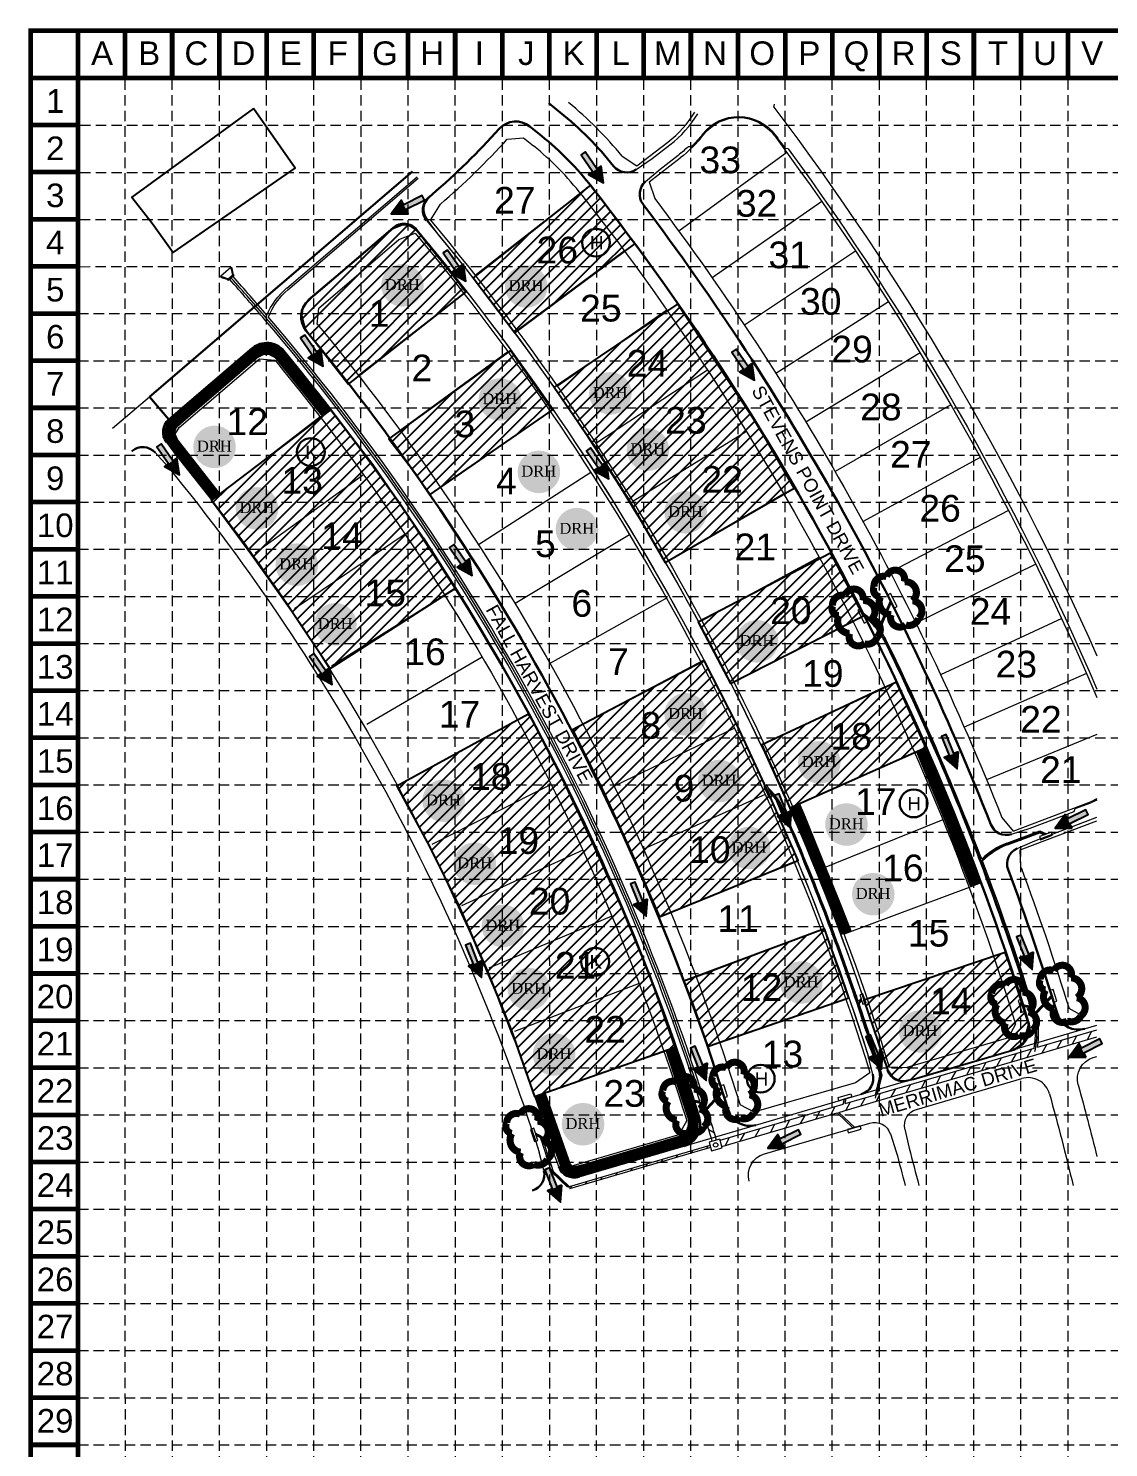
# Model space of a CAD drawing. Header units: inches. Extents: x 7023 to 8723, y 7868 to 10584.
# Drawn here: x 7023 to 7994, y 9309 to 10584 of the extents above; entities that cross this region are included whole.
import ezdxf
from ezdxf.enums import TextEntityAlignment as Align

# ---------------------------------------------------------------- set-up
doc = ezdxf.new("R2010")
doc.units = ezdxf.units.IN
doc.header["$MEASUREMENT"] = 0
for name, pattern in [('DASHED', [0.75, 0.5, -0.25]), ('DGN Style 4', [47.589552, 23.779914, -11.889957, 0.029725, -11.889957]), ('HIDDEN', [0.375, 0.25, -0.125])]:
    doc.linetypes.add(name, pattern=pattern)
for name, color, linetype in [('ARROWS', 252, 'Continuous'), ('BASE', 7, 'Continuous'), ('EROSION BLANKETS', 84, 'Continuous'), ('GRID', 254, 'DASHED'), ('LEGEND', 7, 'Continuous'), ('SODDED LOT', 2, 'Continuous')]:
    doc.layers.add(name, color=color, linetype=linetype)
for name, color, linetype, lineweight in [('Level 11', 7, 'Continuous', 0), ('Level 14', 7, 'Continuous', 0), ('Level 22', 7, 'Continuous', 0), ('Level 3', 7, 'Continuous', 0), ('Level 47', 7, 'Continuous', 0), ('Level 5', 7, 'Continuous', 0), ('Level 8', 7, 'Continuous', 0), ('STORM', 5, 'Continuous', 0)]:
    doc.layers.add(name, color=color, linetype=linetype, lineweight=lineweight)
doc.styles.add('DRHorton', font='dutcheb.ttf')
doc.styles.get("Standard").update_dxf_attribs({"font": 'ARIAL.TTF'})

# ---------------------------------------------------------------- blocks, each defined once
blk = doc.blocks.new('DRHorton')
h = blk.add_hatch(color=1)
h.paths.add_polyline_path([(78.7, 25.8, 1), (40.4, 25.8, 1)])
h.paths.add_polyline_path([(42.3, 17.9), (76.5, 17.9), (76.5, 34.9), (42.3, 34.9)], flags=24)
at = {"layer": 'BASE', "color": 176, "style": 'DRHorton'}
blk.add_text('DRH', height=9.81, dxfattribs=at).set_placement((59.4, 21.6), align=Align.CENTER)
blk = doc.blocks.new('arrow')
blk.add_lwpolyline([(-67, -25.4), (-59.3, -25.4), (-59.6, -56.1), (-51.9, -56.2), (-51.6, -25.5), (-44, -25.5), (-55.3, -2.4), (-67, -25.4)], close=True)
at = {"color": 254}
for points in [[(-44, -25.5), (-67, -25.4), (-55.3, -2.4), (-67, -25.4)], [(-59.6, -56.1), (-51.9, -56.2), (-59.3, -25.4), (-51.6, -25.5)]]:
    blk.add_solid(points, dxfattribs=at)

msp = doc.modelspace()

# ---------------------------------------------------------------- hatches: boundary and pattern name
at = {"layer": 'SODDED LOT'}
h = msp.add_hatch(dxfattribs=at)
h.set_pattern_fill('ANSI31', color=256, scale=60, style=0)
h.set_pattern_definition([(45, (21.381, 73.516), (-5.303301, 5.303301), [])])
h.paths.add_polyline_path([(7472.2, 9967.7), (7354.4, 9903.4), (7383.9, 9849.1), (7410.3, 9795.6), (7435.3, 9738.1), (7457.5, 9683.4), (7478.3, 9624.2), (7604.5, 9668.7), (7582, 9732.7), (7557.6, 9792.2), (7531.5, 9850.4), (7504.1, 9908.7), (7475.3, 9965.1)])
h.paths.add_polyline_path([(7295, 10241.5), (7188, 10160.5), (7224.2, 10111.3), (7259.4, 10061.5), (7294.5, 10009), (7407.1, 10081.2), (7370.5, 10137.5), (7332.9, 10192.1)])
h.paths.add_polyline_path([(7416.6, 10347.6), (7310.9, 10264.6), (7272.3, 10313.4), (7269.2, 10326), (7270.4, 10334.6), (7275.1, 10340.5), (7351.4, 10405), (7360.4, 10408.5), (7367.9, 10407), (7373, 10402.2), (7400.5, 10368)])
h.paths.add_polyline_path([(7456.5, 10295), (7347.3, 10215.4), (7365.7, 10192), (7384.4, 10165.6), (7494.1, 10241.3)])
h.paths.add_polyline_path([(7590.4, 9785.8), (7715.3, 9836.6), (7688.1, 9897.9), (7660.6, 9957.6), (7630.6, 10016.2), (7512.3, 9954), (7539.4, 9900.4), (7565.9, 9842.1)])
h.paths.add_polyline_path([(7633.8, 9669.3), (7760.7, 9713), (7738.8, 9775.1), (7612.5, 9728)])
h.paths.add_polyline_path([(7901.1, 9753.9), (7774.2, 9710.8), (7795.4, 9648.6), (7800.8, 9641.2), (7808.1, 9637.9), (7818.8, 9640), (7910, 9666.6), (7917.9, 9673), (7920.3, 9681.3), (7922.4, 9689), (7904.4, 9745)])
h.paths.add_polyline_path([(7803.4, 9996.9), (7682.4, 9940.6), (7707.7, 9883.7), (7829.9, 9938.2)])
h.paths.add_polyline_path([(7744.3, 10112.8), (7625.4, 10050.6), (7654.3, 9995.5), (7773.8, 10056.3), (7747, 10108.4)])
h.paths.add_polyline_path([(7606.9, 10336.8), (7495.9, 10261.9), (7531.1, 10210.3), (7564.5, 10158.3), (7595.5, 10104.4), (7711.7, 10171.2), (7678.9, 10227.8), (7641.5, 10284.6)])
h.paths.add_polyline_path([(7528.4, 10443.7), (7423, 10360.3), (7460.4, 10310.7), (7568.4, 10390.7)])

# ---------------------------------------------------------------- linework, layer by layer
at = {"layer": 'BASE', "color": 9}
msp.add_line((7067.9, 10540), (8678, 10540), dxfattribs=at)
at = {"layer": 'BASE', "const_width": 4.24}
for points in [[(7067.9, 10582.4), (7025.5, 10582.4)], [(7067.9, 10582.4), (7067.9, 10540)], [(7110.2, 10582.4), (7110.2, 10540)], [(7152.6, 10582.4), (7152.6, 10540)], [(7195, 10582.4), (7195, 10540)], [(7237.4, 10582.4), (7237.4, 10540)], [(7279.7, 10582.4), (7279.7, 10540)], [(7322.1, 10582.4), (7322.1, 10540)], [(7364.5, 10582.4), (7364.5, 10540)], [(7406.9, 10582.4), (7406.9, 10540)], [(7449.2, 10582.4), (7449.2, 10540)], [(7491.6, 10582.4), (7491.6, 10540)], [(7534, 10582.4), (7534, 10540)], [(7576.3, 10582.4), (7576.3, 10540)], [(7618.7, 10582.4), (7618.7, 10540)], [(7661.1, 10582.4), (7661.1, 10540)], [(7703.5, 10582.4), (7703.5, 10540)], [(7745.8, 10582.4), (7745.8, 10540)], [(7788.2, 10582.4), (7788.2, 10540)], [(7830.6, 10582.4), (7830.6, 10540)], [(7873, 10582.4), (7873, 10540)], [(7915.3, 10582.4), (7915.3, 10540)], [(7957.7, 10582.4), (7957.7, 10540)], [(7067.9, 10540), (7025.5, 10540)], [(7067.9, 10497.6), (7025.5, 10497.6)], [(7067.9, 10455.3), (7025.5, 10455.3)], [(7067.9, 10412.9), (7025.5, 10412.9)], [(7067.9, 10370.5), (7025.5, 10370.5)], [(7067.9, 10328.1), (7025.5, 10328.1)], [(7067.9, 10285.8), (7025.5, 10285.8)], [(7067.9, 10243.4), (7025.5, 10243.4)], [(7067.9, 10201), (7025.5, 10201)], [(7067.9, 10158.7), (7025.5, 10158.7)], [(7067.9, 10116.3), (7025.5, 10116.3)], [(7067.9, 10073.9), (7025.5, 10073.9)], [(7067.9, 10031.5), (7025.5, 10031.5)], [(7067.9, 9989.2), (7025.5, 9989.2)], [(7067.9, 9946.8), (7025.5, 9946.8)], [(7067.9, 9904.4), (7025.5, 9904.4)], [(7067.9, 9862), (7025.5, 9862)], [(7067.9, 9819.7), (7025.5, 9819.7)], [(7067.9, 9777.3), (7025.5, 9777.3)], [(7067.9, 9734.9), (7025.5, 9734.9)], [(7067.9, 9692.6), (7025.5, 9692.6)], [(7067.9, 9650.2), (7025.5, 9650.2)], [(7067.9, 9607.8), (7025.5, 9607.8)], [(7067.9, 9565.4), (7025.5, 9565.4)], [(7067.9, 9523.1), (7025.5, 9523.1)], [(7067.9, 9480.7), (7025.5, 9480.7)], [(7067.9, 9438.3), (7025.5, 9438.3)], [(7067.9, 9395.9), (7025.5, 9395.9)], [(7067.9, 9353.6), (7025.5, 9353.6)], [(7067.9, 9311.2), (7025.5, 9311.2)]]:
    msp.add_lwpolyline(points, dxfattribs=at)
for points in [[(8720.4, 7870.5), (8720.4, 10582.4), (7025.5, 10582.4), (7025.5, 7870.5)], [(8678, 7912.9), (8678, 10540), (7067.9, 10540), (7067.9, 7912.9)]]:
    msp.add_lwpolyline(points, close=True, dxfattribs=at)
at = {"layer": 'EROSION BLANKETS', "const_width": 10}
for points in [[(7192.1, 10163.3), (7153.8, 10212.2), (7149.9, 10220.8), (7152.4, 10228.2), (7160.4, 10235.2), (7226.8, 10292.3), (7234, 10296), (7241.1, 10295.7), (7248.1, 10292), (7290.6, 10239.1)], [(7874.5, 9814), (7850.6, 9875.6), (7825.7, 9935.8)], [(7712.5, 9885.3), (7716.1, 9877.1), (7735.5, 9829.1), (7747.8, 9798.9), (7758.6, 9771.4)], [(7483.7, 9625.6), (7488.4, 9612.8), (7506.4, 9561.5), (7509.6, 9557.7), (7512.2, 9557.4), (7517, 9557.2), (7524.1, 9559), (7613.3, 9585.4), (7618, 9589.5), (7620.6, 9596.7), (7621.1, 9603.9), (7600.4, 9667.6)]]:
    msp.add_lwpolyline(points, dxfattribs=at)
at = {"layer": 'GRID', "color": 252, "linetype": 'HIDDEN', "lineweight": 0, "ltscale": 37.5}
for p, q in [((7110.6, 8082.4), (7110.4, 10538.4)), ((7153.2, 8082.4), (7152.7, 10538.4)), ((7195.4, 8082.4), (7195, 10538.3)), ((7238, 8082.4), (7237.4, 10538.2)), ((7280, 8082.4), (7279.8, 10538.5)), ((7322.1, 8082.4), (7322.3, 10538.5)), ((7364.8, 8082.4), (7364.6, 10538.3)), ((7407.3, 8082.4), (7406.9, 10538.3)), ((7449.4, 8082.3), (7449.4, 10538.3)), ((7491.9, 8082.3), (7491.8, 10538.3)), ((7534, 8082.3), (7534.1, 10538.3)), ((7576.4, 8082.3), (7576.6, 10538.3)), ((7618.7, 8082.3), (7618.7, 10540)), ((7661.1, 8082.3), (7661.1, 10540)), ((7703.5, 8082.3), (7703.5, 10540)), ((7745.8, 8082.3), (7745.8, 10540)), ((7788.2, 8082.3), (7788.2, 10540)), ((7830.6, 8082.3), (7830.6, 10540)), ((7873, 8082.3), (7873, 10540)), ((7915.3, 8082.3), (7915.3, 10540)), ((7957.7, 8082.3), (7957.7, 10540)), ((7069.8, 10497.4), (8677.3, 10497.6)), ((7069.8, 10454.9), (8677.3, 10455.2)), ((7069.5, 10412.6), (8678, 10412.9)), ((7069.5, 10370.3), (8678, 10370.5)), ((7067.9, 10328.1), (8678, 10328.1)), ((7067.9, 10285.8), (8678, 10285.8)), ((7067.9, 10243.4), (8678, 10243.4)), ((7067.9, 10201), (8678, 10201)), ((7067.9, 10158.7), (8678, 10158.7)), ((7067.9, 10116.3), (8678, 10116.3)), ((7067.9, 10073.9), (8678, 10073.9)), ((7067.9, 10031.5), (8678, 10031.5)), ((7067.9, 9989.2), (8678, 9989.2)), ((7067.9, 9946.8), (8678, 9946.8)), ((7067.9, 9904.4), (8678, 9904.4)), ((7067.9, 9862), (8678, 9862)), ((7067.9, 9819.7), (8678, 9819.7)), ((7067.9, 9777.3), (8678, 9777.3)), ((7067.9, 9734.9), (8678, 9734.9)), ((7067.9, 9692.6), (8678, 9692.6)), ((7067.9, 9650.2), (8678, 9650.2)), ((7067.9, 9607.8), (8678, 9607.8)), ((7067.9, 9565.4), (8678, 9565.4)), ((7067.9, 9523.1), (8678, 9523.1)), ((7067.9, 9480.7), (8678, 9480.7)), ((7067.9, 9438.3), (8678, 9438.3)), ((7067.9, 9395.9), (8678, 9395.9)), ((7067.9, 9353.6), (8678, 9353.6)), ((7067.9, 9311.2), (8678, 9311.2))]:
    msp.add_line(p, q, dxfattribs=at)
at = {"layer": 'LEGEND', "color": 170, "ltscale": 100, "const_width": 6.36}
for points in [[(7798.7, 10057.5, 0.520567), (7798.7, 10057.5, 0.765195), (7811.8, 10048.2, 0.417879), (7823.4, 10054.2, 0.6649), (7817.9, 10069.9, 0.744833), (7810.6, 10087, 0.975642), (7794.6, 10091.7, 0.520567), (7783.3, 10082.4, 0.520567), (7789.1, 10073.5, 0.540264), (7798.7, 10057.5)], [(7761.4, 10040.6, 0.520567), (7761.4, 10040.6, 0.765195), (7774.5, 10031.3, 0.417879), (7786, 10037.3, 0.6649), (7780.6, 10053, 0.744833), (7773.3, 10070.1, 0.975642), (7757.3, 10074.7, 0.520567), (7746, 10065.4, 0.520567), (7751.7, 10056.6, 0.540264), (7761.4, 10040.6)], [(7945.1, 9703, 0.520567), (7945.1, 9703, 0.765195), (7957.1, 9692.3, 0.417879), (7969.3, 9697, 0.6649), (7965.6, 9713.2, 0.744833), (7960.3, 9731, 0.975642), (7945, 9737.4, 0.520567), (7932.7, 9729.5, 0.520567), (7937.4, 9720, 0.540264), (7945.1, 9703)], [(7901.5, 9690.3, 0.520567), (7901.5, 9690.3, 0.765195), (7913.5, 9679.5, 0.417879), (7925.7, 9684.2, 0.6649), (7922, 9700.4, 0.744833), (7916.7, 9718.2, 0.975642), (7901.4, 9724.6, 0.520567), (7889, 9716.7, 0.520567), (7893.8, 9707.2, 0.540264), (7901.5, 9690.3)], [(7650.9, 9615.8, 0.520567), (7650.9, 9615.8, 0.765195), (7662.9, 9605.1, 0.417879), (7675, 9609.7, 0.6649), (7671.4, 9626, 0.744833), (7666.1, 9643.8, 0.975642), (7650.7, 9650.2, 0.520567), (7638.4, 9642.2, 0.520567), (7643.2, 9632.8, 0.540264), (7650.9, 9615.8)], [(7606, 9603.1, 0.520567), (7606, 9603.1, 0.765195), (7618, 9592.3, 0.417879), (7630.1, 9597, 0.6649), (7626.5, 9613.2, 0.744833), (7621.1, 9631, 0.975642), (7605.8, 9637.4, 0.520567), (7593.5, 9629.5, 0.520567), (7598.2, 9620, 0.540264), (7606, 9603.1)], [(7465.7, 9574.1, 0.520567), (7465.7, 9574.1, 0.765195), (7477.7, 9563.4, 0.417879), (7489.8, 9568.1, 0.6649), (7486.2, 9584.3, 0.744833), (7480.8, 9602.1, 0.975642), (7465.5, 9608.5, 0.520567), (7453.2, 9600.6, 0.520567), (7457.9, 9591.1, 0.540264), (7465.7, 9574.1)]]:
    msp.add_lwpolyline(points, format="xyb", close=True, dxfattribs=at)
at = {"layer": 'Level 14', "color": 7, "linetype": 'Continuous', "lineweight": 30}
for p, q in [((7491, 10517.3), (7501.4, 10508.9)), ((7474, 10496.3), (7484.4, 10487.9)), ((7132.1, 10253.4), (7368.7, 10455.8)), ((7383.7, 10433.1), (7386.2, 10435.3)), ((7275.5, 10340.5), (7350.5, 10404.7)), ((7149.6, 10232.9), (7224.6, 10297)), ((7132.1, 10253.4), (7149.6, 10232.9))]:
    msp.add_line(p, q, dxfattribs=at)
at = {"layer": 'Level 14', "color": 7, "linetype": 'Continuous', "lineweight": 13}
for p, q in [((7693.4, 10513.6), (7693.8, 10516.4)), ((7583.8, 10467.6), (7599.9, 10479.9)), ((7616.5, 10478.3), (7619.3, 10478.3)), ((7706.2, 10476.2), (7703.4, 10476.6)), ((7569.6, 10457.7), (7583.8, 10467.6)), ((7591.2, 10458), (7607.2, 10470.4)), ((7578, 10446.8), (7591.2, 10458)), ((7381.5, 10412.7), (7392, 10398.7)), ((7371.3, 10403.5), (7382.8, 10390.9)), ((7964.2, 9883.1), (7978.3, 9888.4)), ((7923.5, 9865.5), (7963.1, 9880.5)), ((7927.8, 9854.3), (7983.6, 9875.5)), ((7963.1, 9880.5), (7964.2, 9883.1)), ((7906.9, 9860.1), (7923.5, 9865.5)), ((7911.9, 9847.3), (7927.8, 9854.3)), ((7782.2, 9644.5), (7778, 9661)), ((7795.6, 9647.9), (7789.5, 9664.4))]:
    msp.add_line(p, q, dxfattribs=at)
at = {"layer": 'Level 14', "color": 7, "linetype": 'Continuous', "lineweight": 0}
msp.add_line((7148.3, 10234.4), (7150.9, 10231.4), dxfattribs=at)
at = {"layer": 'Level 14', "color": 7, "linetype": 'Continuous', "lineweight": 13, "extrusion": (0, 0, -1)}
for centre, radius, start, end in [((-5690.4, 9002.6), 2509, 142.9705, 156.0656), ((-7661.6, 10464.3), 41, 37.9809, 143.443), ((-7537.1, 10561.5), 117, 217.9809, 225.3265), ((-5690.4, 9002.6), 2495, 143.443, 143.7875), ((-7537.1, 10561.5), 115, 226.3319, 232.4154), ((-5690.4, 9002.6), 2497, 143.8334, 156.6937), ((-5690.4, 9002.6), 2201, 140.6326, 162.5023), ((-5690.4, 9002.6), 2189, 140.639, 162.4959), ((-7963.7, 9926.7), 41, 240.9731, 249.233)]:
    msp.add_arc(centre, radius, start, end, dxfattribs=at)
at = {"layer": 'Level 14', "color": 7, "linetype": 'Continuous', "lineweight": 30, "extrusion": (0, 0, -1)}
for centre, radius, start, end in [((-7461.4, 10480.8), 20, 41.8942, 128.9782), ((-5690.4, 9002.6), 2335.5, 141.9623, 162.8448), ((-7587.7, 10435.4), 15, 322.9419, 49.5614), ((-7393.5, 10421.7), 15, 323.2199, 49.4611), ((-5690.4, 9002.6), 2362.5, 142.9419, 158.4896), ((-7360.3, 10393.3), 15, 49.4611, 137.516), ((-7288.5, 10325.3), 20, 320.3863, 49.4611), ((-5690.4, 9002.6), 2054.5, 140.3863, 162.7485), ((-5690.4, 9002.6), 2027.5, 140.4172, 162.7176), ((-7917.9, 9833.6), 15, 339.5425, 66.3775), ((-5690.4, 9002.6), 2362.5, 159.5425, 162.8682), ((-7902.9, 9685.6), 20, 162.8448, 253.6738), ((-7607.2, 9599), 20, 162.7176, 253.6738)]:
    msp.add_arc(centre, radius, start, end, dxfattribs=at)
at = {"layer": 'Level 14', "color": 7, "linetype": 'Continuous', "lineweight": 30}
for centre, radius, start, end in [((7304.2, 10265.2), 313.5, 38.5693, 51.0218), ((6971.2, 10920.5), 638.5, 310.5389, 318.1058), ((7304.2, 10265.2), 286.5, 38.0377, 51.0218), ((7561, 10470), 15, 218.5693, 304.7308), ((7237.6, 10281.8), 20, 39.5828, 130.5389), ((7902.3, 9874.4), 15, 201.5104, 287.9147), ((7967.2, 9704.4), 20, 197.1318, 286.3262), ((7809.6, 9653.1), 15, 200.085, 286.3262), ((7767.7, 9640.8), 15, 286.3262, 14.3811), ((7671.6, 9617.9), 20, 197.2515, 286.3262)]:
    msp.add_arc(centre, radius, start, end, dxfattribs=at)
at = {"layer": 'Level 14', "color": 7, "linetype": 'Continuous', "lineweight": 13}
msp.add_arc((7537.1, 10561.5), 103, 307.5846, 328.5307, dxfattribs=at)
at = {"layer": 'Level 22', "color": 7, "linetype": 'Continuous', "lineweight": 13}
for p, q in [((7098.9, 10225), (7132.1, 10253.4)), ((7147.4, 10212.6), (7157.8, 10198.5)), ((7137.3, 10203.2), (7148.7, 10190.7)), ((7518.2, 9552.1), (7983.6, 9688.4)), ((7980.4, 9659.3), (7983.6, 9660.3)), ((7821.4, 9612.8), (7916.1, 9640.5)), ((7684.8, 9572.8), (7779.5, 9600.5)), ((7811, 9595.1), (7814.8, 9578)), ((7798, 9590.8), (7803.3, 9574.7)), ((7486.6, 9558), (7482.4, 9574.4)), ((7500, 9561.3), (7493.9, 9577.8))]:
    msp.add_line(p, q, dxfattribs=at)
for centre, radius, start, end in [((7159.4, 10221.5), 15, 130.5389, 216.6333), ((7921.7, 9621.3), 20, 15.4972, 106.3262), ((7472.1, 9554.2), 15, 286.3262, 14.5304), ((7514, 9566.5), 15, 200.2319, 286.3262)]:
    msp.add_arc(centre, radius, start, end, dxfattribs=at)
at = {"layer": 'Level 22', "color": 7, "linetype": 'Continuous', "lineweight": 13, "extrusion": (0, 0, -1)}
for centre, radius, start, end in [((-7126.2, 10193.1), 15, 49.4611, 137.6652), ((-5690.4, 9002.6), 1893, 140.8232, 162.3117), ((-5690.4, 9002.6), 1881, 140.8319, 162.303), ((-7986, 9640.1), 20, 344.4795, 73.6738), ((-5690.4, 9002.6), 2362.5, 164.4795, 166.0934), ((-5690.4, 9002.6), 2335.5, 164.5028, 166.5848), ((-7825.7, 9598.4), 15, 347.4326, 73.6738), ((-7783.7, 9586.1), 15, 73.6738, 161.7287), ((-7690.4, 9553.6), 20, 344.5991, 73.6738), ((-5690.4, 9002.6), 2189, 164.8517, 165.6684), ((-5690.4, 9002.6), 2201, 164.8453, 165.7482)]:
    msp.add_arc(centre, radius, start, end, dxfattribs=at)
at = {"layer": 'Level 3', "color": 7, "linetype": 'Continuous', "lineweight": 0}
for p, q in [((7453.8, 10485), (7468.2, 10486.2)), ((7468.2, 10486.2), (7477.2, 10479)), ((7570.1, 10460.8), (7598, 10482.3)), ((7556.9, 10469.5), (7570.1, 10460.8)), ((7581.1, 10446.5), (7609, 10468)), ((7704.9, 10472.9), (7608, 10402.2)), ((7519.4, 10436.3), (7425, 10362.3)), ((7581.1, 10446.5), (7586.2, 10431.5)), ((7384.7, 10412.2), (7393.7, 10426.5)), ((7736.3, 10428.9), (7637.9, 10360.2)), ((7356.4, 10394.6), (7371, 10400.5)), ((7284.3, 10332.9), (7356.4, 10394.6)), ((7559, 10384.4), (7462.5, 10313)), ((7766.8, 10384.1), (7666.9, 10317.7)), ((7414.6, 10346.3), (7320, 10272.6)), ((7796.3, 10338.7), (7695, 10274.4)), ((7283, 10318.7), (7284.3, 10332.9)), ((7597.1, 10331.3), (7498.6, 10262.7)), ((7158.8, 10225.6), (7231, 10287.4)), ((7231, 10287.4), (7245, 10286.2)), ((7454.3, 10293.8), (7357.5, 10222.9)), ((7824.8, 10292.7), (7722.1, 10230.6)), ((7633.6, 10277.3), (7533.3, 10211.4)), ((7852.3, 10246.1), (7748.3, 10186.3)), ((7285.6, 10235.4), (7190.6, 10162)), ((7492.4, 10240), (7393.5, 10172.1)), ((7150.6, 10212), (7158.8, 10225.6)), ((7668.7, 10222.2), (7566.5, 10159.2)), ((7878.8, 10198.9), (7773.5, 10141.3)), ((7324.6, 10183.2), (7227.3, 10112.9)), ((7528.9, 10185.2), (7428, 10120.3)), ((7702.2, 10166.1), (7598.3, 10106)), ((7904.2, 10151.1), (7797.7, 10095.8)), ((7361.9, 10129.7), (7262.4, 10062.6)), ((7563.7, 10129.2), (7460.9, 10067.4)), ((7734.1, 10109.1), (7628.5, 10052)), ((7928.6, 10102.8), (7820.9, 10049.9)), ((7397.5, 10075.1), (7295.8, 10011.2)), ((7596.8, 10072.3), (7492.1, 10013.6)), ((7952, 10054), (7843.1, 10003.4)), ((7764.3, 10051.3), (7657.2, 9997.1)), ((7431.2, 10019.3), (7327.6, 9958.8)), ((7628.2, 10014.4), (7521.8, 9958.8)), ((7974.2, 10004.6), (7864.4, 9956.4)), ((7793, 9992.6), (7684.4, 9941.5)), ((7463.2, 9962.5), (7357.7, 9905.4)), ((7657.8, 9955.5), (7549.8, 9903.2)), ((7983.6, 9949.9), (7884.5, 9909)), ((7819.9, 9933.2), (7710, 9885.1)), ((7493.3, 9904.7), (7386, 9851)), ((7685.6, 9895.8), (7576.1, 9846.8)), ((7908.4, 9863), (7977.9, 9889.3)), ((7898.2, 9875.1), (7908.4, 9863)), ((7845.2, 9873), (7734, 9828)), ((7914.8, 9846.1), (7983.6, 9872.2)), ((7521.5, 9845.9), (7412.5, 9795.7)), ((7915.4, 9830.3), (7914.8, 9846.1)), ((7711.6, 9835.3), (7600.6, 9789.6)), ((7868.8, 9812.1), (7756.4, 9770.3)), ((7547.8, 9786.3), (7437.3, 9739.6)), ((7735.8, 9774), (7623.5, 9731.7)), ((7890.7, 9750.6), (7777.1, 9712)), ((7572.2, 9725.8), (7460.2, 9682.7)), ((7758.1, 9712), (7644.6, 9673.1)), ((7971.1, 9696.7), (7958.6, 9703.5)), ((7910.6, 9689.4), (7904, 9677.1)), ((7594.6, 9664.6), (7481.3, 9625.2)), ((7766.7, 9636.9), (7779.6, 9645.9)), ((7796.9, 9650.9), (7812.7, 9650.4)), ((7675.5, 9610.2), (7662.9, 9616.9)), ((7615, 9602.8), (7608.3, 9590.5))]:
    msp.add_line(p, q, dxfattribs=at)
for centre, radius, start, end in [((7304.2, 10265.2), 325, 38.9597, 51.0218), ((7537.1, 10561.5), 100, 307.5846, 328.5307), ((6971.2, 10920.5), 650, 310.5389, 317.9352), ((7304.2, 10265.2), 275, 38.0377, 51.0218)]:
    msp.add_arc(centre, radius, start, end, dxfattribs=at)
at = {"layer": 'Level 3', "color": 7, "linetype": 'Continuous', "lineweight": 0, "extrusion": (0, 0, -1)}
for centre, radius, start, end in [((-7661.6, 10464.3), 40, 37.9809, 143.443), ((-7537.1, 10561.5), 118, 217.9809, 232.4154), ((-5690.4, 9002.6), 2494, 143.443, 156.8542), ((-5690.4, 9002.6), 2324, 141.9623, 162.8109), ((-5690.4, 9002.6), 2374, 142.9946, 158.4365), ((-5690.4, 9002.6), 2204, 140.241, 162.8939), ((-5690.4, 9002.6), 2186, 140.2474, 162.8875), ((-5690.4, 9002.6), 2066, 140.4318, 162.7031), ((-5690.4, 9002.6), 2016, 140.4558, 162.679), ((-7963.7, 9926.7), 40, 240.1751, 249.233), ((-5690.4, 9002.6), 2374, 159.595, 162.8291)]:
    msp.add_arc(centre, radius, start, end, dxfattribs=at)
at = {"layer": 'Level 5', "color": 7, "linetype": 'Continuous', "lineweight": 30}
for p, q in [((7491, 10517.3), (7501.4, 10508.9)), ((7474, 10496.3), (7484.4, 10487.9)), ((7275.5, 10340.5), (7351.2, 10405.3)), ((7149.6, 10232.9), (7224.6, 10297))]:
    msp.add_line(p, q, dxfattribs=at)
at = {"layer": 'Level 5', "color": 7, "linetype": 'Continuous', "lineweight": 13}
for p, q in [((7693.4, 10513.6), (7693.8, 10516.4)), ((7583.8, 10467.6), (7599.9, 10479.9)), ((7616.5, 10478.3), (7619.3, 10478.3)), ((7706.2, 10476.2), (7703.4, 10476.6)), ((7569.6, 10457.7), (7583.8, 10467.6)), ((7591.2, 10458), (7607.2, 10470.4)), ((7578, 10446.8), (7591.2, 10458)), ((7147.4, 10212.6), (7157.8, 10198.5)), ((7137.3, 10203.2), (7148.7, 10190.7)), ((7964.2, 9883.1), (7978.3, 9888.4)), ((7923.5, 9865.5), (7963.1, 9880.5)), ((7927.8, 9854.3), (7983.6, 9875.5)), ((7963.1, 9880.5), (7964.2, 9883.1)), ((7906.9, 9860.1), (7923.5, 9865.5)), ((7911.9, 9847.3), (7927.8, 9854.3)), ((7782.2, 9644.5), (7778, 9661)), ((7795.6, 9647.9), (7789.5, 9664.4)), ((7486.6, 9558), (7482.4, 9574.4)), ((7500, 9561.3), (7493.9, 9577.8))]:
    msp.add_line(p, q, dxfattribs=at)
at = {"layer": 'Level 5', "color": 7, "linetype": 'Continuous', "lineweight": 13, "extrusion": (0, 0, -1)}
for centre, radius, start, end in [((-5690.4, 9002.6), 2509, 142.9705, 156.0656), ((-7661.6, 10464.3), 41, 37.9809, 143.443), ((-7537.1, 10561.5), 117, 217.9809, 225.3265), ((-5690.4, 9002.6), 2495, 143.443, 143.7875), ((-7537.1, 10561.5), 115, 226.3319, 232.4154), ((-5690.4, 9002.6), 2497, 143.8334, 156.6937), ((-5690.4, 9002.6), 2201, 140.198, 162.5023), ((-5690.4, 9002.6), 2189, 140.2122, 162.4959), ((-5690.4, 9002.6), 1893, 140.8232, 162.3117), ((-5690.4, 9002.6), 1881, 140.8319, 162.303), ((-7963.7, 9926.7), 41, 240.9731, 249.233)]:
    msp.add_arc(centre, radius, start, end, dxfattribs=at)
at = {"layer": 'Level 5', "color": 7, "linetype": 'Continuous', "lineweight": 30, "extrusion": (0, 0, -1)}
for centre, radius, start, end in [((-7461.4, 10480.8), 20, 41.8942, 128.9782), ((-5690.4, 9002.6), 2335.5, 141.9623, 162.8448), ((-7587.7, 10435.4), 15, 322.9419, 49.5614), ((-7392.8, 10421.2), 15, 320.198, 49.4611), ((-5690.4, 9002.6), 2362.5, 142.9419, 158.4896), ((-7288.5, 10325.3), 20, 320.3863, 49.4611), ((-5690.4, 9002.6), 2054.5, 140.3863, 162.7485), ((-5690.4, 9002.6), 2027.5, 140.4172, 162.7176), ((-7126.2, 10193.1), 15, 49.4611, 137.6652), ((-7917.9, 9833.6), 15, 339.5425, 66.3775), ((-5690.4, 9002.6), 2362.5, 159.5425, 162.8682), ((-7902.9, 9685.6), 20, 162.8448, 253.6738), ((-7607.2, 9599), 20, 162.7176, 253.6738)]:
    msp.add_arc(centre, radius, start, end, dxfattribs=at)
at = {"layer": 'Level 5', "color": 7, "linetype": 'Continuous', "lineweight": 30}
for centre, radius, start, end in [((7304.2, 10265.2), 313.5, 38.5693, 51.0218), ((6971.2, 10920.5), 638.5, 310.5389, 318.1058), ((7304.2, 10265.2), 286.5, 38.0377, 51.0218), ((7561, 10470), 15, 218.5693, 304.7308), ((7360.9, 10393.9), 15, 39.7878, 130.5389), ((7237.6, 10281.8), 20, 39.5828, 130.5389), ((7159.4, 10221.5), 15, 130.5389, 216.6333), ((7902.3, 9874.4), 15, 201.5104, 287.9147), ((7967.2, 9704.4), 20, 197.1318, 286.3262), ((7809.6, 9653.1), 15, 200.085, 286.3262), ((7767.7, 9640.8), 15, 286.3262, 14.3811), ((7671.6, 9617.9), 20, 197.2515, 286.3262), ((7472.1, 9554.2), 15, 286.3262, 14.5303), ((7514, 9566.5), 15, 200.2319, 286.3262)]:
    msp.add_arc(centre, radius, start, end, dxfattribs=at)
at = {"layer": 'Level 5', "color": 7, "linetype": 'Continuous', "lineweight": 13}
msp.add_arc((7537.1, 10561.5), 103, 307.5846, 328.5307, dxfattribs=at)
at = {"layer": 'Level 8', "color": 7}
for p, q in [((7904.1, 9677.1), (7812.8, 9650.4)), ((7766.7, 9636.7), (7675.2, 9610.2)), ((7608.8, 9590.3), (7501.3, 9558.7))]:
    msp.add_line(p, q, dxfattribs=at)
at = {"layer": 'Level 8', "color": 7, "linetype": 'Continuous', "lineweight": 30}
for centre in [(7533.5, 10391.9), (7277.2, 10203.6), (7818.9, 9887.8), (7532.7, 9745.5), (7681.5, 9640.4)]:
    msp.add_circle(centre, 12.5, dxfattribs=at)
at = {"layer": 'SODDED LOT'}
for points in [[(7225.6, 10512.4), (7116.3, 10432.8), (7134.7, 10409.4), (7153.4, 10382.9), (7263.1, 10458.7)], [(7528.4, 10443.7), (7423, 10360.3), (7460.4, 10310.7), (7568.4, 10390.7)], [(7416.6, 10347.6), (7310.9, 10264.6), (7272.3, 10313.4), (7269.2, 10326), (7270.4, 10334.6), (7275.1, 10340.5), (7351.4, 10405), (7360.4, 10408.5), (7367.9, 10407), (7373, 10402.2), (7400.5, 10368)], [(7606.9, 10336.8), (7495.9, 10261.9), (7531.1, 10210.3), (7564.5, 10158.3), (7595.5, 10104.4), (7711.7, 10171.2), (7678.9, 10227.8), (7641.5, 10284.6)], [(7456.5, 10295), (7347.3, 10215.4), (7365.7, 10192), (7384.4, 10165.6), (7494.1, 10241.3)], [(7295, 10241.5), (7188, 10160.5), (7224.2, 10111.3), (7259.4, 10061.5), (7294.5, 10009), (7407.1, 10081.2), (7370.5, 10137.5), (7332.9, 10192.1)], [(7744.3, 10112.8), (7625.4, 10050.6), (7654.3, 9995.5), (7773.8, 10056.3), (7747, 10108.4)], [(7590.4, 9785.8), (7715.3, 9836.6), (7688.1, 9897.9), (7660.6, 9957.6), (7630.6, 10016.2), (7512.3, 9954), (7539.4, 9900.4), (7565.9, 9842.1)], [(7803.4, 9996.9), (7682.4, 9940.6), (7707.7, 9883.7), (7829.9, 9938.2)], [(7472.2, 9967.7), (7354.4, 9903.4), (7383.9, 9849.1), (7410.3, 9795.6), (7435.3, 9738.1), (7457.5, 9683.4), (7478.3, 9624.2), (7604.5, 9668.7), (7582, 9732.7), (7557.6, 9792.2), (7531.5, 9850.4), (7504.1, 9908.7), (7475.3, 9965.1)], [(7633.8, 9669.3), (7760.7, 9713), (7738.8, 9775.1), (7612.5, 9728)], [(7901.1, 9753.9), (7774.2, 9710.8), (7795.4, 9648.6), (7800.8, 9641.2), (7808.1, 9637.9), (7818.8, 9640), (7910, 9666.6), (7917.9, 9673), (7920.3, 9681.3), (7922.4, 9689), (7904.4, 9745)]]:
    msp.add_lwpolyline(points, close=True, dxfattribs=at)
at = {"layer": 'STORM', "color": 5, "linetype": 'Continuous', "lineweight": 0}
for p, q in [((7255.5, 10350.9), (7372.7, 10451.1)), ((7256.6, 10349.6), (7373.8, 10449.8)), ((7798, 10070.1), (7787.3, 10045.5)), ((7798.4, 10069.2), (7787.5, 10043.9)), ((7798.8, 10068.4), (7788.4, 10044.2)), ((7902.7, 9852), (7932.2, 9863.2)), ((7903, 9851.3), (7932.2, 9862.4)), ((7932.2, 9863.2), (7938.3, 9860.4)), ((7932.2, 9862.4), (7937.3, 9860)), ((7903.3, 9850.6), (7932.2, 9861.5)), ((7932.2, 9861.5), (7936.3, 9859.7)), ((7878.7, 9841.4), (7876.6, 9840.6)), ((7766.2, 9718.7), (7764.6, 9718.1)), ((7772, 9711.5), (7768.9, 9708)), ((7771.7, 9712.3), (7769.3, 9709.6)), ((7772.3, 9710.7), (7769.9, 9708)), ((7922.6, 9708.4), (7925.2, 9709.2)), ((7943.1, 9714.4), (7927.3, 9698)), ((7942.8, 9715.3), (7928.1, 9699.9)), ((7943.4, 9713.6), (7928.7, 9698.3)), ((7917.1, 9707.1), (7923.4, 9705.7)), ((7917.3, 9706.3), (7925.2, 9704.5)), ((7917.6, 9705.5), (7924, 9704.1)), ((7925.6, 9699), (7925.5, 9699)), ((7928.2, 9699.8), (7925.6, 9699)), ((7925.6, 9699), (7925.6, 9699)), ((7928.2, 9699.8), (7928.2, 9699.8)), ((7927.3, 9692.2), (7929.3, 9695.9)), ((7927.9, 9672.5), (7931.1, 9678.4)), ((7934.5, 9663.6), (7938.5, 9671.1)), ((7948, 9667.6), (7952.1, 9675)), ((7961.6, 9671.6), (7965.7, 9679)), ((7975.2, 9675.5), (7979.2, 9683)), ((7893.7, 9651.7), (7897.8, 9659.1)), ((7907.3, 9655.7), (7911.4, 9663.1)), ((7920.9, 9659.6), (7925, 9667.1)), ((7853, 9639.8), (7857.1, 9647.2)), ((7866.6, 9643.7), (7870.7, 9651.2)), ((7880.2, 9647.7), (7884.2, 9655.1)), ((7788.9, 9643.8), (7790.6, 9643.4)), ((7812.3, 9627.8), (7816.4, 9635.3)), ((7825.9, 9631.8), (7830, 9639.2)), ((7839.5, 9635.8), (7843.5, 9643.2)), ((7621.2, 9621.3), (7626.8, 9620)), ((7621.5, 9620.4), (7629.4, 9618.7)), ((7621.7, 9619.6), (7627.4, 9618.4)), ((7647.2, 9628.7), (7631.6, 9611.7)), ((7646.9, 9629.5), (7632.9, 9614.2)), ((7647.4, 9627.8), (7633.4, 9612.6)), ((7771.6, 9615.9), (7775.7, 9623.3)), ((7785.2, 9619.9), (7789.2, 9627.3)), ((7798.7, 9623.9), (7802.8, 9631.3)), ((7717.3, 9600), (7721.4, 9607.4)), ((7730.9, 9604), (7735, 9611.4)), ((7744.5, 9607.9), (7748.5, 9615.4)), ((7758, 9611.9), (7762.1, 9619.4)), ((7637.6, 9599.1), (7633.8, 9597.9)), ((7633.8, 9597.9), (7633.8, 9597.9)), ((7639.9, 9591.3), (7634.8, 9594.4)), ((7637.6, 9599.1), (7637.6, 9599.1)), ((7676.6, 9588.1), (7680.7, 9595.5)), ((7690.2, 9592), (7694.2, 9599.5)), ((7703.7, 9596), (7707.8, 9603.5)), ((7649.5, 9580.1), (7653.5, 9587.6)), ((7663, 9584.1), (7667.1, 9591.5)), ((7605.6, 9569.4), (7606.9, 9571.8)), ((7619.2, 9573.3), (7620.5, 9575.8)), ((7632.7, 9577.3), (7634.1, 9579.8)), ((7507.9, 9542.8), (7493.4, 9556.6)), ((7509.5, 9543.3), (7494.8, 9557.4)), ((7495.1, 9555), (7495.9, 9556.4)), ((7551.3, 9553.5), (7552.7, 9555.9)), ((7564.9, 9557.4), (7566.2, 9559.9)), ((7578.4, 9561.4), (7579.8, 9563.9)), ((7592, 9565.4), (7593.4, 9567.9)), ((7502.6, 9547.8), (7503.4, 9549.2)), ((7510.6, 9541.5), (7511.9, 9544)), ((7524.1, 9545.5), (7525.5, 9548)), ((7537.7, 9549.5), (7539.1, 9552))]:
    msp.add_line(p, q, dxfattribs=at)
at = {"layer": 'STORM', "color": 5, "linetype": 'Continuous', "lineweight": 13}
for p, q in [((7196.3, 10361.7), (7196, 10360.9)), ((7196, 10360.9), (7202.6, 10358.8)), ((7205.3, 10369.7), (7196.3, 10361.7)), ((7196.3, 10361.7), (7203.3, 10359.4)), ((7207.5, 10363.1), (7202.6, 10358.8)), ((7208.2, 10362.3), (7203.3, 10358)), ((7205.3, 10369.7), (7206, 10369.9)), ((7205.3, 10369.7), (7206.8, 10362.5)), ((7206, 10369.9), (7207.5, 10363.1)), ((7208.2, 10362.3), (7207.5, 10363.1)), ((7203.3, 10358), (7202.6, 10358.8)), ((7930.1, 9668.6), (7983.6, 9684.3)), ((7928.7, 9661.9), (7983.6, 9678)), ((7785.5, 9620), (7928.7, 9661.9)), ((7786.4, 9626.5), (7927.1, 9667.7)), ((7784.5, 9625.9), (7788.9, 9643.8)), ((7786.4, 9626.5), (7790.6, 9643.4)), ((7755.6, 9617.5), (7756.7, 9622)), ((7756.5, 9611.5), (7785.5, 9620)), ((7757.3, 9618), (7784.5, 9625.9)), ((7757.3, 9618), (7758.4, 9622.5)), ((7645, 9585.1), (7747.6, 9615.1)), ((7646.6, 9579.3), (7750.1, 9609.6)), ((7747.6, 9615.1), (7755.6, 9617.5)), ((7750.1, 9609.6), (7764.3, 9596.1)), ((7751.8, 9610.1), (7756.5, 9611.5)), ((7751.8, 9610.1), (7766, 9596.5)), ((7485, 9588.2), (7479, 9591.3)), ((7483.8, 9587.2), (7479.7, 9589.3)), ((7485.3, 9582.4), (7486.7, 9582.8)), ((7488.1, 9573.6), (7489.6, 9574.1)), ((7635.9, 9580.3), (7509.3, 9543.2)), ((7636.5, 9578.4), (7509.8, 9541.3)), ((7491.5, 9562.8), (7493, 9563.3))]:
    msp.add_line(p, q, dxfattribs=at)
at = {"layer": 'STORM', "color": 5, "linetype": 'DGN Style 4', "lineweight": 0}
for p, q in [((7798.4, 10069.2), (7787.5, 10043.9)), ((7903, 9851.3), (7932.2, 9862.4)), ((7932.2, 9862.4), (7937.3, 9860)), ((7772, 9711.5), (7768.9, 9708)), ((7943.1, 9714.4), (7927.3, 9698)), ((7917.3, 9706.3), (7925.2, 9704.5)), ((7621.5, 9620.4), (7629.4, 9618.7)), ((7647.2, 9628.7), (7631.6, 9611.7))]:
    msp.add_line(p, q, dxfattribs=at)
at = {"layer": 'STORM', "color": 5, "linetype": 'Continuous', "lineweight": 0, "flags": 128}
for points in [[(7635.7, 9598.5), (7635.7, 9598.5, 0.001699), (7631.6, 9611.7, 0.000903), (7629.4, 9618.7, 0.100122), (7237.5, 10323.8, 0.005927), (7205.7, 10360.1)], [(7926.8, 9699.4, 0.000573), (7925.2, 9704.5, 0.014854), (7879.6, 9836, 0.022995), (7793.8, 10033.5, 0.046983), (7787.5, 10043.9, 0.071867), (7774.3, 10057.1)], [(7789.7, 9643.6), (7789.7, 9643.6, 0.00771), (7768.9, 9708, 0.021016), (7702.4, 9880, 0.08971), (7689.5, 9899.3)]]:
    msp.add_lwpolyline(points, format="xyb", dxfattribs=at)
for points in [[(7801.3, 10063.4), (7804, 10064.8), (7798.1, 10076.4), (7795.5, 10075)], [(7801.3, 10063.4), (7804, 10064.8), (7798.1, 10076.4), (7795.5, 10075)], [(7774.6, 10049.9), (7777.2, 10051.3), (7771.4, 10062.9), (7768.7, 10061.5)], [(7774.6, 10049.9), (7777.2, 10051.3), (7771.4, 10062.9), (7768.7, 10061.5)], [(7933, 9855.2), (7943.8, 9859.3), (7942.7, 9862.1), (7931.9, 9858)], [(7933, 9855.2), (7943.8, 9859.3), (7942.7, 9862.1), (7931.9, 9858)], [(7916.1, 9700.2), (7919, 9701.1), (7915.7, 9711.5), (7912.8, 9710.6)], [(7916.1, 9700.2), (7919, 9701.1), (7915.7, 9711.5), (7912.8, 9710.6)], [(7944.8, 9709.2), (7947.6, 9710.1), (7944.3, 9720.6), (7941.4, 9719.7)], [(7944.8, 9709.2), (7947.6, 9710.1), (7944.3, 9720.6), (7941.4, 9719.7)], [(7751.8, 9620.5), (7751, 9623.4), (7762.5, 9626.8), (7763.3, 9623.9)], [(7751.8, 9620.5), (7751, 9623.4), (7762.5, 9626.8), (7763.3, 9623.9)], [(7759.4, 9594.6), (7760.2, 9591.7), (7771.8, 9595.1), (7770.9, 9598)], [(7759.4, 9594.6), (7760.2, 9591.7), (7771.8, 9595.1), (7770.9, 9598)], [(7637.3, 9575.5), (7646.9, 9578.3), (7644.7, 9586), (7635.1, 9583.2)]]:
    msp.add_lwpolyline(points, close=True, dxfattribs=at)
at = {"layer": 'STORM', "color": 5, "linetype": 'DGN Style 4', "lineweight": 0, "flags": 128}
for points in [[(7927.9, 9664.8, 0.129848), (7927.3, 9698, 0.005747), (7926.9, 9699.4), (7926.8, 9699.4, 0.000573), (7925.2, 9704.5, 0.014854), (7879.6, 9836, 0.022995), (7793.8, 10033.5, 0.046983), (7787.5, 10043.9, 0.071867), (7774.3, 10057.1)], [(7784.7, 9622.9), (7789.7, 9643.6), (7789.7, 9643.6, 0.00771), (7768.9, 9708, 0.021016), (7702.4, 9880, 0.08971), (7689.5, 9899.3)], [(7509.6, 9542.3), (7494.1, 9557), (7494.1, 9557, 0.004264), (7484.4, 9587.7), (7479.3, 9590.3)]]:
    msp.add_lwpolyline(points, format="xyb", dxfattribs=at)
at = {"layer": 'STORM', "color": 5, "linetype": 'Continuous', "lineweight": 13, "flags": 128}
for points in [[(7689.1, 9892.8), (7691.9, 9894), (7687.1, 9904.5), (7684.4, 9903.3)], [(7689.1, 9892.8), (7691.9, 9894), (7687.1, 9904.5), (7684.4, 9903.3)], [(7773.4, 9707.3), (7776.3, 9708.3), (7773.4, 9716.7), (7770.6, 9715.7)], [(7773.4, 9707.3), (7776.3, 9708.3), (7773.4, 9716.7), (7770.6, 9715.7)], [(7648.8, 9623.4), (7651.7, 9624.3), (7648.4, 9634.8), (7645.5, 9633.9)], [(7648.8, 9623.4), (7651.7, 9624.3), (7648.4, 9634.8), (7645.5, 9633.9)], [(7620.3, 9614.3), (7623.1, 9615.2), (7619.8, 9625.7), (7616.9, 9624.8)], [(7620.3, 9614.3), (7623.1, 9615.2), (7619.8, 9625.7), (7616.9, 9624.8)], [(7478.3, 9583.8), (7481.1, 9584.8), (7477.5, 9595.8), (7474.7, 9594.8)], [(7478.3, 9583.8), (7481.1, 9584.8), (7477.5, 9595.8), (7474.7, 9594.8)]]:
    msp.add_lwpolyline(points, close=True, dxfattribs=at)
at = {"layer": 'STORM', "color": 5, "linetype": 'Continuous', "lineweight": 0, "flags": 128}
msp.add_lwpolyline([(7925.6, 9699), (7925.6, 9699)], dxfattribs=at)
at = {"layer": 'STORM', "color": 5, "linetype": 'Continuous', "lineweight": 13}
msp.add_circle((7641, 9580.8), 2, dxfattribs=at)
at = {"layer": 'STORM', "color": 5, "linetype": 'Continuous', "lineweight": 0}
for centre, radius, start, end in [((5690.4, 9002.6), 2036.5, 40.5538, 41.8551), ((5690.4, 9002.6), 2032.5, 40.4967, 41.8551), ((5690.4, 9002.6), 2032.5, 17.6837, 40.4967), ((5690.4, 9002.6), 2036.5, 17.6267, 40.4987), ((7735.5, 10004.9), 65.9, 38.0496, 54.8026), ((7735.5, 10004.9), 64.1, 36.8693, 51.6976), ((7735.5, 10004.9), 64.1, 26.1096, 36.8693), ((7735.5, 10004.9), 65.9, 26.1096, 36.5528), ((5690.4, 9002.6), 2341.6, 20.9721, 26.1096), ((5690.4, 9002.6), 2343.4, 20.9721, 26.1096), ((7642.8, 9854.1), 65.8, 23.5616, 45.7991), ((7642.8, 9854.1), 64.2, 23.5616, 42.1292), ((5690.4, 9002.6), 2194.2, 19.0315, 23.5616), ((5690.4, 9002.6), 2195.8, 19.0315, 23.5616), ((7926, 9790.5), 65, 110.767, 135.5786), ((7926, 9790.5), 65.8, 110.767, 134.2059), ((7926, 9790.5), 64.2, 110.767, 134.7847), ((5690.4, 9002.6), 2341.4, 20.8404, 20.9721), ((5690.4, 9002.6), 2343.6, 20.8727, 20.9721), ((5690.4, 9002.6), 2341.4, 17.5461, 20.8404), ((5690.4, 9002.6), 2343.6, 17.5461, 20.8327), ((5690.4, 9002.6), 2194.1, 16.985, 19.0315), ((5690.4, 9002.6), 2195.9, 18.7816, 19.0315), ((5690.4, 9002.6), 2343.9, 17.4362, 17.5461), ((5690.4, 9002.6), 2195.9, 16.9652, 18.7364), ((5690.4, 9002.6), 2341.1, 17.4769, 17.5461), ((5690.4, 9002.6), 2341.1, 17.3049, 17.4345), ((5690.4, 9002.6), 2343.9, 17.3049, 17.4362), ((5690.4, 9002.6), 2032.5, 17.4197, 17.6349), ((5690.4, 9002.6), 2032.5, 17.0303, 17.4197), ((5690.4, 9002.6), 2036.5, 17.4765, 17.6267), ((5690.4, 9002.6), 2036.5, 17.0303, 17.4278)]:
    msp.add_arc(centre, radius, start, end, dxfattribs=at)
at = {"layer": 'STORM', "color": 5, "linetype": 'Continuous', "lineweight": 0, "extrusion": (0, 0, -1)}
for radius, start in [(65.9, 23.1094), (64.1, 22.3318)]:
    msp.add_arc((-7298.3, 10300.8), radius, start, 49.4611, dxfattribs=at)
at = {"layer": 'STORM', "color": 5, "linetype": 'DGN Style 4', "lineweight": 0}
msp.add_arc((7926, 9790.5), 65, 110.767, 135.5786, dxfattribs=at)
at = {"layer": 'STORM', "color": 5, "linetype": 'Continuous', "lineweight": 13}
for centre, radius, start, end in [((7864.8, 9680.3), 63.6, 348.5676, 17.1011), ((7864.8, 9680.3), 66.4, 349.81, 17.1011), ((5690.4, 9002.6), 2032.5, 16.6222, 17.0303), ((5690.4, 9002.6), 2036.5, 16.6216, 17.0303), ((5690.4, 9002.6), 1886.2, 17.0794, 18.053), ((5690.4, 9002.6), 1887.8, 17.0912, 18.0719)]:
    msp.add_arc(centre, radius, start, end, dxfattribs=at)

# ---------------------------------------------------------------- block references
at = {"layer": 'ARROWS', "zscale": 0.599976}
for p, xscale, yscale, rotation in [((7514, 10425.3), 0.5999760000003109, 0.5999760000007655, 215.1804446814063), ((7332.9, 10446.5), 0.5999760000006998, 0.5999760000022434, 117.3116984871897), ((7390.2, 10337.1), 0.5999760000003109, 0.5999760000007655, 215.1804446814063), ((7262, 10260.7), 0.5999760000003109, 0.5999760000007655, 215.1804446814063), ((7649.6, 10247.9), 0.5999760000003109, 0.5999760000007655, 215.1804446814063), ((7132.8, 10162.9), 0.5999760000003109, 0.5999760000007655, 215.1804446814063), ((7518.8, 10159.3), 0.5999760000003109, 0.5999760000007655, 215.1804446814063), ((7395.8, 10072.4), 0.5999760000003109, 0.5999760000007655, 215.1804446814063), ((7270.1, 9974.4), 0.5999760000003109, 0.5999760000007655, 215.1804446814063), ((7827.9, 9904.9), 0.5999760000004176, 0.5999760000007086, 202.346753914304), ((7677.9, 9851.8), 0.5999760000004176, 0.5999760000007086, 202.346753914304), ((7929.5, 9894.3), 0.5999760000006998, 0.5999760000022434, 117.3116984871897), ((7548.5, 9772.4), 0.5999760000004176, 0.5999760000007086, 202.346753914304), ((7400.3, 9717.3), 0.5999760000004176, 0.5999760000006944, 202.346753914304), ((7895.4, 9724.7), 0.5999760000004176, 0.5999760000006944, 202.346753914304), ((7602.3, 9624.8), 0.5999760000004176, 0.5999760000006944, 202.346753914304), ((7759.9, 9635), 0.5999760000004176, 0.5999760000006944, 202.346753914304), ((7941.9, 9688.3), 0.5999760000006998, 0.5999760000022434, 117.3116984871897), ((7671.3, 9606.7), 0.5999760000006998, 0.5999760000022434, 117.3116984871897), ((7471.4, 9515.4), 0.5999760000004176, 0.5999760000007086, 202.346753914304)]:
    msp.add_blockref('arrow', p, dxfattribs=dict(at, xscale=xscale, yscale=yscale, rotation=rotation))
at = {"layer": 'Level 14', "color": 1}
for p in [(7300, 10327.7), (7411.2, 10326.7), (7486.8, 10230.6), (7387.6, 10225.1), (7131.1, 10182.5), (7520.6, 10180), (7422.6, 10160), (7169.3, 10127.2), (7554.5, 10123.7), (7456.8, 10108.6), (7205, 10076.6), (7239.7, 10023), (7618.6, 10007.7), (7554.5, 9942.1), (7674.6, 9898.9), (7584.7, 9882.1), (7337, 9864.4), (7699, 9843), (7611.6, 9821.9), (7365, 9807.8), (7723.1, 9780.4), (7390.3, 9751.8), (7413.6, 9695.1), (7658.4, 9701), (7765.3, 9657), (7436.3, 9636.3), (7462.3, 9573.6)]:
    msp.add_blockref('DRHorton', p, dxfattribs=at)

# ---------------------------------------------------------------- texts
at = {"layer": 'BASE'}
for s, height, p in [('A', 21.2, (7089.6, 10562.2)), ('B', 21.2, (7131.9, 10562.2)), ('C', 21.2, (7174.3, 10562.2)), ('D', 21.2, (7216.7, 10562.2)), ('E', 21.2, (7259.1, 10562.2)), ('F', 21.2, (7301.4, 10562.2)), ('G', 21.2, (7343.8, 10562.2)), ('H', 21.2, (7386.2, 10562.2)), ('I', 21.2, (7428.6, 10562.2)), ('J', 21.2, (7470.9, 10562.2)), ('K', 21.2, (7513.3, 10562.2)), ('L', 21.2, (7555.7, 10562.2)), ('M', 21.2, (7598, 10562.2)), ('N', 21.2, (7640.4, 10562.2)), ('O', 21.2, (7682.8, 10562.2)), ('P', 21.2, (7725.2, 10562.2)), ('Q', 21.2, (7767.5, 10562.2)), ('R', 21.2, (7809.9, 10562.2)), ('S', 21.2, (7852.3, 10562.2)), ('T', 21.2, (7894.7, 10562.2)), ('U', 21.2, (7937, 10562.2)), ('V', 21.2, (7979.4, 10562.2)), ('1', 21.2, (7047.5, 10519.3)), ('1', 21.2, (7047.5, 10519.1)), ('2', 21.2, (7047.5, 10476.7)), ('3', 21.2, (7047.5, 10434.4)), ('4', 21.2, (7047.5, 10392)), ('5', 21.2, (7047.5, 10349.6)), ('6', 21.2, (7047.5, 10307.3)), ('7', 21.2, (7047.5, 10264.9)), ('8', 21.2, (7047.5, 10222.5)), ('9', 21.2, (7047.5, 10180.1)), ('10', 21.19, (7047.5, 10137.8)), ('11', 21.19, (7047.5, 10095.4)), ('12', 21.19, (7047.5, 10053.2)), ('13', 21.19, (7047.5, 10010.6)), ('14', 21.19, (7047.5, 9968.3)), ('15', 21.19, (7047.5, 9925.9)), ('16', 21.19, (7047.5, 9883.5)), ('17', 21.19, (7047.4, 9841.3)), ('18', 21.19, (7047.4, 9798.9)), ('19', 21.19, (7047.4, 9756.5)), ('20', 21.19, (7047.4, 9714.2)), ('21', 21.19, (7047.4, 9671.8)), ('22', 21.19, (7047.4, 9629.4)), ('23', 21.19, (7047.4, 9587)), ('24', 21.19, (7047.4, 9544.7)), ('25', 21.19, (7047.4, 9502.3)), ('26', 21.19, (7047.4, 9459.9)), ('27', 21.19, (7047.4, 9417.5)), ('28', 21.19, (7047.4, 9375.2)), ('29', 21.19, (7047.4, 9332.8))]:
    msp.add_text(s, height=height, dxfattribs=at).set_placement(p, align=Align.MIDDLE_CENTER)
at = {"layer": 'Level 11', "color": 7, "linetype": 'Continuous', "lineweight": 13}
for s, p in [('33', (7645.1, 10454.3)), ('27', (7460.5, 10418)), ('32', (7677.8, 10415.2)), ('26', (7498.7, 10373.2)), ('31', (7707.1, 10368.9)), ('30', (7735.4, 10327.1)), ('1', (7338.5, 10316.3)), ('25', (7537.8, 10321)), ('29', (7763.6, 10284.2)), ('24', (7579.7, 10271.5)), ('2', (7377, 10267.2)), ('28', (7789.5, 10232.2)), ('12', (7220.1, 10218.9)), ('3', (7415.6, 10216.9)), ('23', (7614.2, 10220.2)), ('27', (7816.4, 10189.6)), ('13', (7269.4, 10166.2)), ('4', (7453, 10165.5)), ('22', (7646.8, 10167.1)), ('26', (7842.7, 10141.1)), ('14', (7305.2, 10116.4)), ('5', (7488, 10109.3)), ('21', (7676.6, 10106.4)), ('25', (7864.9, 10095.8)), ('15', (7344.1, 10065)), ('6', (7520.7, 10055.6)), ('20', (7708.6, 10049)), ('24', (7888, 10048.4)), ('16', (7379.8, 10012.1)), ('7', (7553.6, 10003.3)), ('19', (7737.3, 9992.6)), ('23', (7911.2, 10001)), ('17', (7410.9, 9956)), ('8', (7582.7, 9945.9)), ('22', (7933.3, 9951.4)), ('18', (7762.8, 9936.2)), ('21', (7951.2, 9906.1)), ('18', (7438.9, 9900)), ('9', (7612.6, 9889.5)), ('17', (7784.9, 9877.5)), ('19', (7463.8, 9842.4)), ('10', (7635.8, 9834.2)), ('16', (7809.2, 9817.8)), ('20', (7491.8, 9787.9)), ('11', (7661.2, 9772.2)), ('15', (7832.4, 9759.1)), ('21', (7515.1, 9730.3)), ('12', (7682.2, 9710.3)), ('14', (7852.3, 9698.3)), ('22', (7541.6, 9672.7)), ('13', (7701, 9650.5)), ('23', (7558.7, 9615.1))]:
    msp.add_text(s, height=24, dxfattribs=at).set_placement(p, align=Align.CENTER)
at = {"layer": 'Level 47', "color": 7, "linetype": 'Continuous', "lineweight": 30}
for s, rotation, p in [('STEVENS POINT DRIVE', 298.8329, (7718.7, 10175.8)), ('FALL HARVEST DRIVE', 298.8329, (7477.4, 9983.4)), ('MERRIMAC DRIVE', 16.3262, (7860.2, 9626.7))]:
    msp.add_text(s, height=12, rotation=rotation, dxfattribs=at).set_placement(p, align=Align.CENTER)
at = {"layer": 'Level 8', "color": 7, "linetype": 'Continuous', "lineweight": 30}
for s, p in [('H', (7534.1, 10391.8)), ('K', (7277.8, 10203.4)), ('H', (7819.5, 9887.7)), ('K', (7533.3, 9745.4)), ('H', (7682.1, 9640.2))]:
    msp.add_text(s, height=12, dxfattribs=at).set_placement(p, align=Align.MIDDLE_CENTER)

doc.saveas('drawing.dxf')
